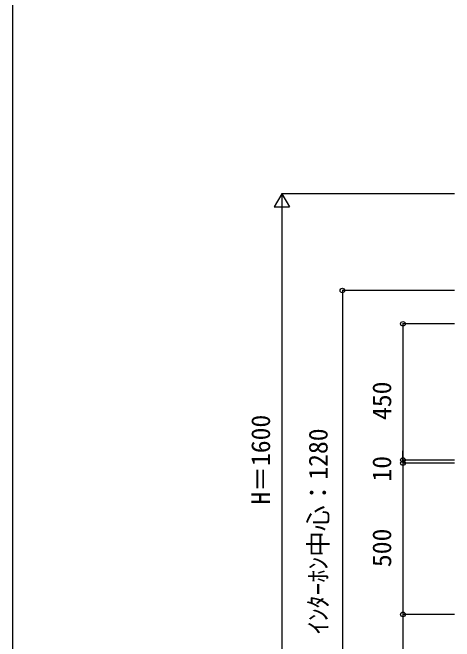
# Model space of a CAD drawing. Units: millimetres, scale not verified. Extents: x -4375 to 4375, y -6498 to 6471.
# Drawn here: x -4375 to -2916, y 1104 to 3182 of the extents above; entities that cross this region are included whole.
import ezdxf
from ezdxf.enums import TextEntityAlignment as Align

# ---------------------------------------------------------------- set-up
doc = ezdxf.new("R2010")
doc.units = ezdxf.units.MM
doc.header["$LTSCALE"] = 30
doc.layers.add('0-4_YKK_D', color=6, linetype='Continuous')
doc.layers.add('0-5_YKK_ZWAK', color=7, linetype='Continuous')
doc.styles.add('ＭＳ ゴシック', font='')
doc.styles.get('ＭＳ ゴシック').set_extended_font_data('MS Gothic')

msp = doc.modelspace()

# ---------------------------------------------------------------- linework, layer by layer
at = {"layer": '0-4_YKK_D'}
for p, q in [((-3486, 2583.5), (-3511, 2540.2)), ((-2916, 2583.5), (-3487, 2583.5)), ((-3486, 2583.5), (-3461, 2540.2)), ((-3486, 2583.5), (-3486, 2496.9)), ((-3511, 2540.2), (-3461, 2540.2)), ((-3486, 2533.5), (-3486, 1033.5)), ((-2916, 2263.5), (-3287, 2263.5)), ((-3286, 2263.5), (-3286, 983.5)), ((-2916, 2153.5), (-3087, 2153.5)), ((-3086, 2153.5), (-3086, 1703.5)), ((-3086, 1703.5), (-3086, 1733.5)), ((-2916, 1703.5), (-3087, 1703.5)), ((-2916, 1703.5), (-3087, 1703.5)), ((-2916, 1693.5), (-3087, 1693.5)), ((-2916, 1693.5), (-3087, 1693.5)), ((-3086, 1703.5), (-3086, 1693.5)), ((-3086, 1693.5), (-3086, 1663.5)), ((-3086, 1693.5), (-3086, 1193.5)), ((-2916, 1193.5), (-3087, 1193.5)), ((-2916, 1193.5), (-3087, 1193.5))]:
    msp.add_line(p, q, dxfattribs=at)
msp.add_lwpolyline([(-3086, 1193.5), (-3086, 983.5), (-3086, 738.67)], dxfattribs=at)
for centre in [(-3286, 2263.5), (-3086, 2153.5), (-3086, 1703.5), (-3086, 1703.5), (-3086, 1693.5), (-3086, 1693.5), (-3086, 1193.5), (-3086, 1193.5)]:
    msp.add_circle(centre, 7.5, dxfattribs=at)
at = {"layer": '0-5_YKK_ZWAK'}
msp.add_line((-4375, 6251.5), (-4375, -6498.5), dxfattribs=at)

# ---------------------------------------------------------------- texts
at = {"layer": '0-4_YKK_D', "style": 'ＭＳ ゴシック'}
for s, p in [('450', (-3106, 1835.77)), ('H＝1600', (-3506, 1556.27)), ('ｲﾝﾀｰﾎﾝ中心：1280', (-3316.14, 1128.47)), ('10', (-3106, 1632.33)), ('500', (-3106, 1349.81))]:
    msp.add_text(s, height=62.32, rotation=90, dxfattribs=at).set_placement(p, align=Align.BOTTOM_LEFT)

doc.saveas('drawing.dxf')
